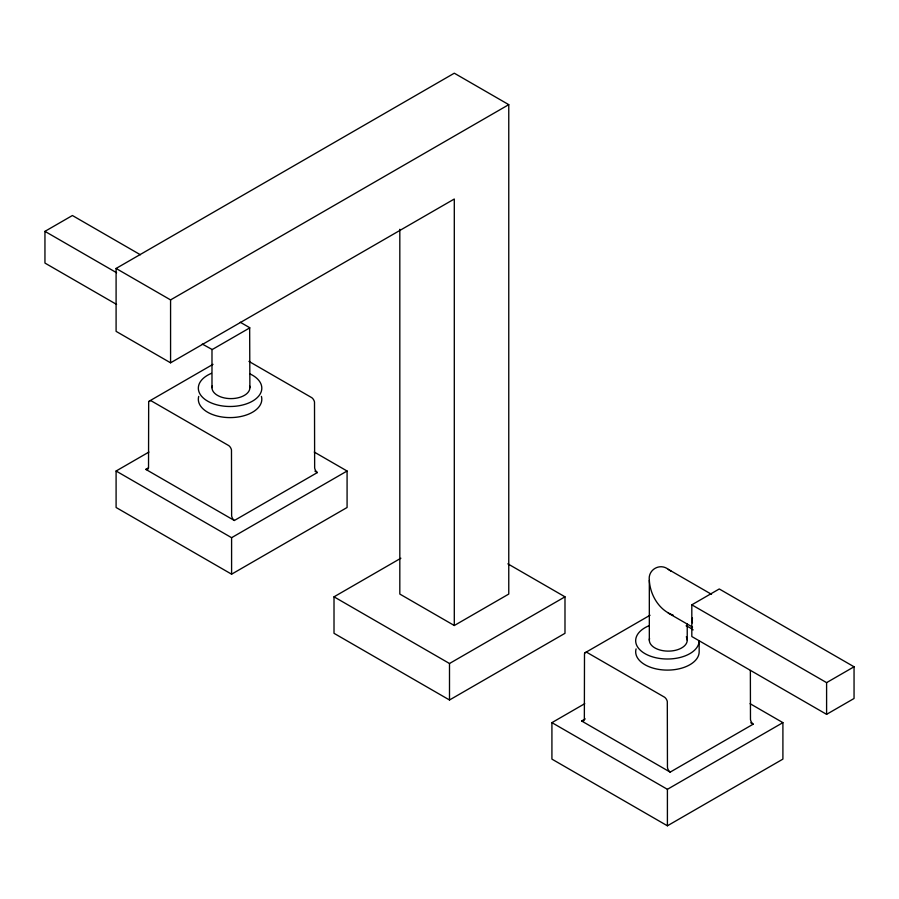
<?xml version="1.0" encoding="UTF-8"?>
<svg xmlns="http://www.w3.org/2000/svg" width="899" height="899" viewBox="0 0 899 899"><rect width="100%" height="100%" fill="white"/><g stroke="black" fill="none" stroke-linecap="round" stroke-linejoin="round"><path stroke-width="1.35" d="M649.325 640.178L649.325 580.293C647.73 569.708 659.911 562.673 668.283 569.348L711.525 594.318M116.589 304.424L44.95 263.07L44.95 231.358L72.403 215.513L140.401 254.765M454.298 625.513L454.298 199.016L170.574 362.814L116.095 331.36L116.095 268.453L454.298 73.201L508.767 104.655L508.767 594.059L454.298 625.513L399.819 594.059L399.819 229.29M116.095 268.453L170.574 299.906L508.767 104.655M212.22 349.542L202.286 344.07M249.652 327.921L249.888 387.683M149.234 401.145L213.007 364.331M314.257 452.062L347.081 471.02L347.081 507.497L231.594 574.18L116.095 507.497L116.095 471.02L148.919 452.062M248.933 361.387L311.773 397.673A4.619 2.663 60 0 1 314.504 402.022L314.65 467.851A4.619 2.663 60 0 0 317.369 472.559L234.347 520.499L145.807 469.379L148.211 467.986M116.095 471.02L231.594 537.692L347.081 471.02M507.856 563.842L564.988 596.824L564.988 633.312L449.5 699.995L334.012 633.312L334.012 596.824L400.875 558.223M334.012 596.824L449.5 663.507L564.988 596.824M585.058 652.764L650.033 615.253M691.814 604.825L719.267 588.969L854.05 666.788L854.05 698.489L826.597 714.345L691.814 636.526L691.814 604.825L826.597 682.633L854.05 666.788M750.081 703.681L782.905 722.639L782.905 759.116L667.406 825.799L551.919 759.116L551.919 722.639L584.743 703.681M750.362 670.452L750.474 719.47A4.619 2.663 60 0 0 753.193 724.178L670.171 772.117L581.631 720.998L585.238 718.908M551.919 722.639L667.406 789.311L782.905 722.639M673.171 615.141C659.034 610.185 650.089 594.823 649.325 580.293M240.28 322.247L249.888 327.798L211.984 349.677L211.984 387.683M44.95 231.358L116.589 272.723M668.283 613.118L692.533 627.12M314.942 471.166L317.369 472.559M750.766 722.785L753.193 724.178M668.283 569.348L671.25 571.326M826.597 682.633L826.597 714.345M687.229 623.895L687.229 640.178M667.406 789.311L667.406 825.799M449.5 663.507L449.5 699.995M231.594 537.692L231.594 574.18M170.574 299.906L170.574 362.814M249.72 373.782A31.746 18.328 0 0 1 253.091 400.785A31.746 18.328 0 0 1 206.208 400.257A31.746 18.328 0 0 1 211.411 373.355M261.418 396.403A31.746 18.328 0 0 1 230.065 417.597A31.746 18.328 0 0 1 198.724 396.403M249.652 385.963A18.958 10.945 0 0 1 230.931 398.617A18.958 10.945 0 0 1 212.22 385.963M670.171 772.117A4.619 2.663 60 0 1 667.451 767.409L667.305 701.58A4.619 2.663 60 0 0 664.575 697.219L587.227 652.573A4.619 2.663 60 0 0 584.496 653.764L584.35 719.425A4.619 2.663 60 0 1 581.631 720.998M145.807 469.379A4.619 2.663 60 0 0 148.526 467.806L148.672 402.145A4.619 2.663 60 0 1 151.403 400.954L228.751 445.601A4.619 2.663 60 0 1 231.481 449.961L231.627 515.79A4.619 2.663 60 0 0 234.347 520.499M648.763 625.85A31.746 18.328 0 0 0 653.011 657.012A31.746 18.328 0 0 0 699.164 640.684L699.164 651.775A31.746 18.328 0 0 1 664.934 670.047A31.746 18.328 0 0 1 636.076 648.909M686.083 625.85A31.746 18.328 0 0 1 693.107 629.907M686.308 636.795A18.958 10.945 0 0 1 669.766 651.09A18.958 10.945 0 0 1 649.561 638.47M692.421 622.872A18.958 10.945 -60 0 1 692.421 618.029"/></g></svg>
